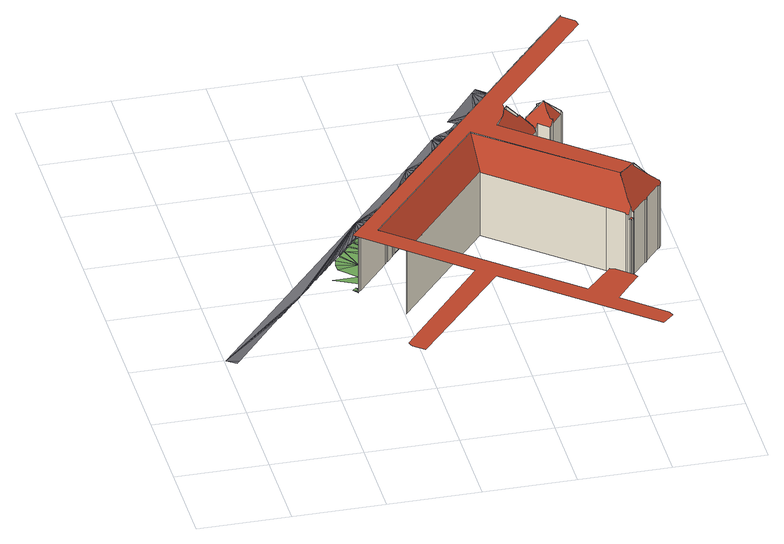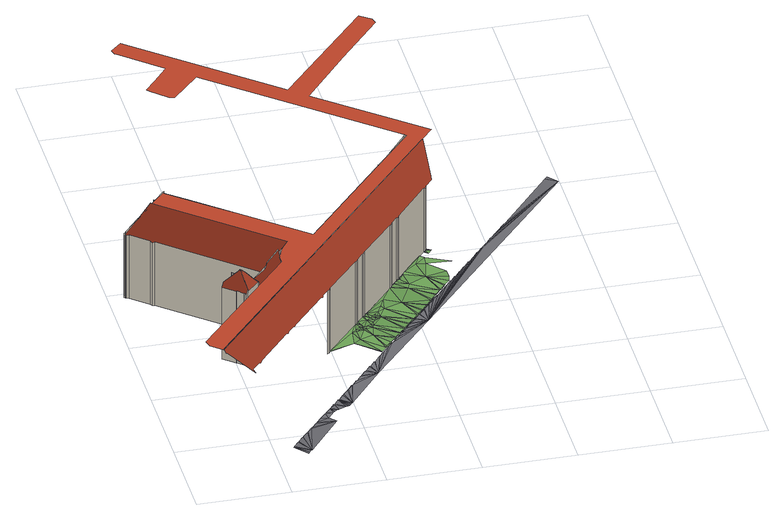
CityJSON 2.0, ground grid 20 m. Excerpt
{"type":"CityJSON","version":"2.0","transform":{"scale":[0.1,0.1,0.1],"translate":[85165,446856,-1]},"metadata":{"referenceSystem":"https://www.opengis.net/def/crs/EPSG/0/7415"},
"CityObjects":{
"building1":{"type":"Building","attributes":{"b3_dak_type":"slanted","b3_h_dak_50p":20.15,"b3_h_dak_70p":21.5,"b3_h_dak_max":52.27,"b3_h_dak_min":1.05,"b3_h_maaiveld":0.002,"b3_kas_warenhuis":false,"b3_mutatie_ahn3_ahn4":false,"b3_reconstructie_onvolledig":false,"b3_rmse_lod12":3.56,"b3_rmse_lod13":2.85,"b3_rmse_lod22":0.467,"b3_val3dity_lod12":"[]","b3_val3dity_lod13":"[]","b3_val3dity_lod22":"[303]","b3_volume_lod12":169744.66,"b3_volume_lod13":169475.98,"b3_volume_lod22":160186.91,"geconstateerd":false,"oorspronkelijkbouwjaar":1945,"status":"Pand in gebruik"},"children":["building1-1"]},
"building1-1":{"type":"BuildingPart","parents":["building1"],"geometry":[{"type":"MultiSurface","lod":"2.2","boundaries":[[[0,1,2,3,4]],[[5,6,7,8]],[[2,1,9]],[[10,11,6,5]],[[12,13,9]],[[14,15,16,12]],[[17,18,11,10]],[[19,20,18,17]],[[21,22,20,19]],[[13,23,24,3,2,9]],[[25,26,22,21]],[[27,28,26,25]],[[29,30,28,27]],[[4,3,24,31]],[[32,33,30,29]],[[13,12,16,34,35,23]],[[36,37,33,32]],[[38,39,37,36]],[[40,41,39,38]],[[42,43,41,40]],[[44,45,43,42]],[[46,47,48,49,50,51,52,53,54,55,56,57,58,59,60,61,62,63,64,65,66,67,68,69,70,71,72,73,74,75,76,77,78,79,0,4,31,80,81,82,83,84,85,86,87,88,89,90,91]],[[92,93,45,44]],[[94,95,96,97,98,99,100,101,102,103,104,105,106,107,108,109,110,92,44,42,40,38,36,32,29,27,25,21,19,17,10,5,8,111,112,113,53,52,114,115]],[[23,35,116,24]],[[31,24,116,117,80]],[[52,51,114]],[[110,118,93,92]],[[109,119,118,110]],[[80,117,81]],[[120,86,85]],[[86,120,121,87]],[[35,34,122,123]],[[121,120,124]],[[125,88,87]],[[126,89,88,125]],[[127,90,89,126]],[[90,127,128,91]],[[129,46,91]],[[46,129,130,47]],[[131,132,124]],[[128,127,133,134]],[[127,126,125,87,121,124,132,135,136,137,138,139,133]],[[140,141,142,131]],[[134,133,139]],[[129,143,144]],[[138,145,139]],[[143,129,91,128,134,139,145,137,146,147,148]],[[149,150,151,152,153,154,82,81,117,116,35,123,155,156]],[[132,131,142,157,135]],[[145,138,137]],[[144,143,148,158]],[[159,160,161,158,162]],[[162,158,148,147]],[[123,122,163,155]],[[160,159,164]],[[136,146,137]],[[146,136,147]],[[136,135,165]],[[165,135,157,166,167]],[[155,163,156]],[[156,163,168,149]],[[149,168,169,170,150]],[[170,169,171,172]],[[173,174,164]],[[175,176,161,160]],[[172,171,177,178]],[[167,166,179,180]],[[178,177,181,182]],[[182,181,183,184]],[[184,183,185,186]],[[150,170,187,188,151]],[[186,189,190,187,170,172,178,182,184]],[[191,192,193,173,164,159,162,147,136,165,167,180,194,195,196,197,198,199,200]],[[186,185,201,189]],[[152,202,153]],[[151,188,202,152]],[[203,204,175,160,164,174,205]],[[206,207,141,140]],[[188,187,190,208]],[[189,201,209,190]],[[180,179,210,194]],[[211,154,153]],[[194,210,212,195]],[[208,190,209,213,214]],[[174,173,193,205]],[[214,213,215,216]],[[217,82,154,211]],[[197,218,198]],[[195,212,219,220,196]],[[205,193,192]],[[196,220,218,197]],[[205,221,203]],[[191,222,192]],[[223,199,198]],[[222,191,200]],[[203,221,204]],[[199,223,224]],[[225,175,204]],[[82,217,83]],[[226,227,176,175,225]],[[223,198,218,220,228,224]],[[229,230,227,226]],[[231,232,233,230,229]],[[205,192,222,200,199,224,234,235,236,237,238,231,229,226,225,204,221]],[[216,215,239,240]],[[238,241,232,231]],[[120,85,84,242,243,244,245,246,247,248,249,206,140,131,124]],[[220,219,250,228]],[[237,251,241,238]],[[228,234,224]],[[236,252,251,237]],[[253,84,83]],[[234,228,250,254,235]],[[240,239,255]],[[84,253,256,242]],[[255,239,257,258]],[[235,254,252,236]],[[258,257,259,260]],[[260,259,261]],[[262,243,256,253,83,217,211,153,202,188,208,214,216,240,255,258,260,261,263,264,265,266,267,268,269,270,271]],[[242,256,243]],[[249,272,207,206]],[[248,273,272,249]],[[261,259,274,263]],[[247,275,273,248]],[[262,244,243]],[[263,274,276,264]],[[264,276,277,265]],[[246,278,275,247]],[[265,277,279,266]],[[244,280,281,245]],[[271,282,280,244,262]],[[245,281,278,246]],[[266,279,267]],[[270,283,282,271]],[[267,279,284,268]],[[269,284,283,270]],[[268,284,269]]],"semantics":{"surfaces":[{"type":"WallSurface","on_footprint_edge":false},{"type":"WallSurface","on_footprint_edge":true},{"type":"RoofSurface"}],"values":[0,1,0,1,0,1,1,1,1,2,1,1,1,0,1,1,1,1,1,1,1,2,1,2,0,0,0,1,1,0,0,0,1,0,0,0,0,0,0,0,0,0,2,1,0,0,0,2,2,1,0,0,0,0,1,0,0,0,0,1,1,1,1,1,0,0,1,1,1,1,1,0,2,2,1,0,0,2,1,0,1,1,0,1,1,0,1,0,0,1,0,0,0,0,0,0,0,0,0,0,0,2,0,1,2,1,1,2,1,1,0,1,0,1,1,0,1,1,1,1,2,0,1,1,1,1,0,1,1,1,1,1,1,1,1,1,1,1,1]}}]},
"plantcover1":{"type":"PlantCover","attributes":{"3df_class":"Forest","bgt_fysiekvoorkomen":"groenvoorziening","bgt_status":"bestaand","identificatienamespace":"NL.IMGeo","begroeidterreindeeloptalud":"false","plus_fysiekvoorkomen":"gras- en kruidachtigen","relatievehoogteligging":0,"aantal_punten":0},"geometry":[{"type":"MultiSurface","lod":"1.2","boundaries":[[[285,286,287]],[[286,288,287]],[[287,288,289]],[[290,289,288]],[[291,289,290]],[[292,293,294]],[[295,296,297]],[[296,298,297]],[[295,292,296]],[[294,299,300]],[[300,292,294]],[[301,298,296]],[[302,303,304]],[[296,304,301]],[[300,296,292]],[[305,302,304]],[[296,305,304]],[[305,296,306]],[[299,307,300]],[[308,309,306]],[[300,307,296]],[[310,308,306]],[[296,311,306]],[[299,312,307]],[[313,314,315]],[[310,306,316]],[[296,307,317]],[[318,314,313]],[[296,317,311]],[[316,315,310]],[[306,311,316]],[[315,316,313]],[[319,320,321]],[[313,316,321]],[[307,312,317]],[[322,319,321]],[[323,311,317]],[[317,312,324]],[[317,324,323]],[[324,312,325]],[[324,325,323]],[[323,326,311]],[[323,325,327]],[[328,329,330]],[[311,331,316]],[[323,327,332]],[[322,321,333]],[[327,325,332]],[[326,323,332]],[[316,333,321]],[[311,326,331]],[[334,329,328]],[[322,333,328]],[[335,326,332]],[[331,336,316]],[[334,328,333]],[[331,326,335]],[[337,338,339]],[[316,336,340]],[[334,333,339]],[[333,316,340]],[[336,331,335]],[[337,341,338]],[[337,339,333]],[[342,337,333]],[[343,344,342]],[[345,343,342]],[[346,333,340]],[[342,333,347]],[[345,342,347]],[[348,349,350]],[[351,348,350]],[[350,345,347]],[[333,346,347]],[[352,353,354]],[[350,355,351]],[[340,356,346]],[[357,353,352]],[[346,358,347]],[[347,359,350]],[[351,355,352]],[[357,352,355]],[[359,355,350]],[[358,360,347]],[[361,362,363]],[[357,355,363]],[[346,356,358]],[[364,361,363]],[[360,359,347]],[[340,365,356]],[[358,356,360]],[[360,366,359]],[[364,363,367]],[[368,369,370]],[[366,360,371]],[[372,355,359]],[[367,363,355]],[[360,373,371]],[[374,359,366]],[[372,359,374]],[[368,375,369]],[[374,366,371]],[[356,373,360]],[[376,368,364]],[[372,374,377]],[[374,371,373]],[[355,372,378]],[[372,377,379]],[[379,377,374]],[[373,380,374]],[[375,368,376]],[[374,380,379]],[[356,380,373]],[[378,372,379]],[[381,382,383]],[[355,378,367]],[[376,364,367]],[[356,33,380]],[[379,380,384]],[[356,365,33]],[[381,385,382]],[[33,386,380]],[[375,387,381]],[[378,379,384]],[[384,380,386]],[[365,386,33]],[[388,367,378]],[[378,384,388]],[[385,381,387]],[[367,388,389]],[[384,386,390]],[[387,375,376]],[[376,367,389]],[[391,392,393]],[[385,387,391]],[[388,394,389]],[[388,384,395]],[[394,376,389]],[[384,390,396]],[[393,392,397]],[[388,395,394]],[[387,392,391]],[[398,395,384]],[[399,376,394]],[[396,398,384]],[[376,399,387]],[[392,387,400]],[[401,394,395]],[[402,395,398]],[[394,401,399]],[[395,402,401]],[[403,398,396]],[[399,404,387]],[[405,402,398]],[[405,401,402]],[[401,404,399]],[[398,403,406]],[[406,405,398]],[[407,404,401]],[[405,407,401]],[[400,387,408]],[[407,405,409]],[[387,404,408]],[[409,405,406]],[[407,410,404]],[[411,400,408]],[[407,409,410]],[[404,410,408]],[[409,406,412]],[[409,412,410]],[[411,413,414]],[[408,410,412]],[[411,408,413]],[[408,412,413]],[[406,415,412]],[[412,415,413]],[[413,415,416]]]}]},
"road1":{"type":"Road","attributes":{"3df_class":"Road","bgt_status":"bestaand","bgt_functie":"voetpad","relatievehoogteligging":0,"bgt_fysiekvoorkomen":"open verharding","identificatienamespace":"NL.IMGeo","wegdeeloptalud":"false","plus_fysiekvoorkomen":"tegels","aantal_punten":0},"geometry":[{"type":"MultiSurface","lod":"1.2","boundaries":[[[417,418,419]],[[418,420,419]],[[417,421,418]],[[422,423,424]],[[418,421,424]],[[424,421,422]],[[425,426,427]],[[422,421,427]],[[428,429,430]],[[431,428,430]],[[425,421,430]],[[430,421,431]],[[432,433,434]],[[431,421,434]],[[434,421,432]],[[435,436,437]],[[432,421,437]],[[438,439,440]],[[435,421,440]],[[440,421,438]],[[441,442,443]],[[438,421,443]],[[421,441,443]],[[444,445,446]],[[441,421,446]],[[446,421,444]],[[447,448,449]],[[450,447,449]],[[444,421,449]],[[421,450,449]],[[437,421,435]],[[451,452,453]],[[450,421,453]],[[421,454,451]],[[421,455,454]],[[453,421,451]],[[456,457,458]],[[457,459,458]],[[455,421,456]],[[456,421,457]],[[460,461,462]],[[463,460,462]],[[457,421,462]],[[462,421,463]],[[464,465,466]],[[464,467,465]],[[463,421,466]],[[468,469,470]],[[464,471,470]],[[471,468,470]],[[466,471,464]],[[472,473,474]],[[471,475,476]],[[474,471,472]],[[477,478,479]],[[472,471,479]],[[479,471,477]],[[475,480,476]],[[475,481,480]],[[477,471,476]],[[471,482,475]],[[471,483,482]],[[471,484,483]],[[471,474,468]],[[427,421,425]],[[421,471,466]],[[485,421,486]],[[487,488,489]],[[487,421,490]],[[491,492,493]],[[494,495,496]],[[497,498,499]],[[500,497,499]],[[501,500,499]],[[491,501,499]],[[502,503,504]],[[505,506,507]],[[508,506,509]],[[510,503,511]],[[509,506,505]],[[506,512,513]],[[513,512,514]],[[514,515,516]],[[512,515,514]],[[506,517,512]],[[517,518,512]],[[507,506,519]],[[506,508,517]],[[508,509,520]],[[509,521,520]],[[522,523,524]],[[525,505,507]],[[507,526,525]],[[523,522,506]],[[504,503,527]],[[528,519,522]],[[522,519,506]],[[523,529,530]],[[531,510,511]],[[523,510,529]],[[510,531,532]],[[530,533,524]],[[523,530,524]],[[534,535,536]],[[532,537,529]],[[510,532,529]],[[527,536,504]],[[538,531,511]],[[511,503,502]],[[538,511,539]],[[498,495,499]],[[504,540,502]],[[534,536,527]],[[536,535,493]],[[536,493,541]],[[493,542,541]],[[491,493,535]],[[492,491,499]],[[495,498,543]],[[492,499,544]],[[495,543,496]],[[545,546,547]],[[548,496,543]],[[548,543,547]],[[546,548,547]],[[549,550,551]],[[552,547,543]],[[552,543,551]],[[550,552,551]],[[553,543,487]],[[553,551,543]],[[553,487,554]],[[554,487,555]],[[553,554,556]],[[555,487,557]],[[557,487,558]],[[555,557,559]],[[558,487,560]],[[558,560,561]],[[560,487,489]],[[561,560,562]],[[563,564,487]],[[488,487,564]],[[489,488,565]],[[566,567,487]],[[563,487,567]],[[564,563,568]],[[566,487,569]],[[567,566,570]],[[571,569,487]],[[571,572,569]],[[571,487,573]],[[572,571,574]],[[575,573,487]],[[575,487,576]],[[573,575,577]],[[490,576,487]],[[490,421,578]],[[576,490,579]],[[580,578,581]],[[581,578,421]],[[582,581,421]],[[583,582,584]],[[584,582,421]],[[585,584,421]],[[586,585,587]],[[586,588,585]],[[587,585,421]],[[486,421,589]],[[590,587,421]],[[421,417,589]],[[591,592,590]],[[421,591,590]],[[421,593,591]],[[593,485,594]],[[485,595,594]],[[421,485,593]],[[486,589,596]],[[597,419,598]],[[597,417,419]],[[598,420,599]],[[598,419,420]],[[599,418,600]],[[599,420,418]],[[600,424,601]],[[600,418,424]],[[601,423,602]],[[601,424,423]],[[602,422,603]],[[602,423,422]],[[603,427,604]],[[603,422,427]],[[604,427,426]],[[478,477,605]],[[605,477,476]],[[546,545,606]],[[606,547,607]],[[606,545,547]],[[607,552,608]],[[607,547,552]],[[608,550,609]],[[608,552,550]],[[609,549,610]],[[609,550,549]],[[610,551,611]],[[610,549,551]],[[611,553,612]],[[611,551,553]],[[612,553,556]],[[594,595,613]],[[613,485,614]],[[613,595,485]],[[614,486,615]],[[614,485,486]],[[615,596,616]],[[615,486,596]],[[616,589,617]],[[616,596,589]],[[617,417,597]],[[617,589,417]]]}]}
},
"vertices":[
[346,474,226],[346,474,223],[346,474,217],[341,478,225],[341,478,226],[327,586,163],[327,586,10],[325,581,10],[325,581,165],[391,482,174],[332,589,165],[332,589,10],[403,483,161],[403,483,163],[402,482,165],[402,482,10],[403,483,10],[404,675,164],[404,675,10],[407,679,162],[407,679,10],[411,682,164],[411,682,10],[616,734,164],[610,793,224],[424,698,164],[424,698,10],[426,702,163],[426,702,10],[430,706,164],[430,706,10],[610,793,225],[503,791,164],[503,791,10],[616,734,10],[616,734,163],[506,795,163],[506,795,10],[510,798,164],[510,798,10],[523,814,164],[523,814,10],[526,818,163],[526,818,10],[530,822,164],[530,822,10],[698,872,225],[697,879,225],[917,1136,225],[914,1149,225],[913,1152,225],[889,1173,225],[314,501,226],[313,501,226],[312,500,226],[312,498,226],[287,469,226],[501,287,225],[400,165,226],[305,52,226],[307,46,226],[310,38,226],[333,20,226],[334,20,226],[536,254,225],[537,256,225],[830,7,225],[854,31,225],[850,42,225],[849,43,225],[762,120,225],[762,121,225],[795,161,225],[818,188,225],[813,196,225],[780,226,225],[768,230,225],[768,229,225],[709,166,225],[709,165,225],[611,794,225],[835,605,225],[874,573,225],[895,594,225],[905,605,225],[668,807,225],[669,808,225],[685,831,225],[688,836,225],[694,851,225],[699,852,225],[698,864,225],[603,907,164],[603,907,10],[883,1176,218],[821,1171,157],[826,1167,164],[808,1147,164],[804,1144,162],[801,1139,164],[729,1054,164],[724,1051,163],[722,1046,164],[709,1031,164],[705,1028,163],[702,1023,164],[629,938,164],[625,935,163],[623,930,164],[610,915,164],[605,911,163],[308,561,165],[308,556,170],[312,500,224],[889,1173,227],[884,1177,218],[610,793,221],[611,794,222],[605,911,10],[610,915,10],[669,808,224],[669,808,221],[836,547,10],[836,547,163],[691,811,200],[688,836,226],[694,851,234],[699,852,229],[699,852,238],[698,872,217],[697,879,224],[729,816,160],[729,816,164],[723,855,206],[723,855,212],[762,855,164],[758,860,173],[754,860,177],[729,861,206],[726,858,206],[727,814,164],[727,814,10],[729,816,10],[743,877,170],[743,877,173],[729,861,201],[758,860,174],[758,861,174],[745,879,166],[873,513,161],[876,511,162],[882,519,175],[881,520,175],[878,535,188],[872,571,221],[870,518,163],[870,518,162],[762,855,10],[745,879,173],[747,881,186],[747,881,184],[747,881,173],[745,879,181],[870,518,10],[756,881,193],[762,855,171],[766,860,10],[766,860,180],[873,513,10],[876,511,10],[876,511,151],[878,510,10],[878,510,151],[772,880,207],[772,880,210],[777,915,186],[777,915,172],[879,510,10],[879,510,150],[788,841,10],[788,841,180],[880,510,10],[880,510,150],[880,511,10],[880,511,150],[881,510,10],[881,510,150],[882,519,151],[882,519,169],[885,514,150],[886,516,150],[785,881,219],[783,881,218],[783,881,217],[789,842,181],[790,841,181],[796,848,194],[790,852,193],[787,867,207],[785,879,218],[785,880,218],[885,514,10],[881,520,172],[783,887,214],[782,894,208],[783,881,219],[911,657,165],[911,657,10],[886,516,163],[886,516,10],[789,842,10],[872,571,228],[790,841,10],[888,519,10],[888,519,164],[887,519,10],[887,519,164],[874,573,228],[790,852,190],[796,848,10],[796,848,182],[783,887,213],[785,881,217],[785,879,219],[789,879,216],[777,915,191],[781,920,183],[781,920,172],[820,877,183],[784,916,184],[784,916,164],[786,915,184],[786,915,10],[784,916,10],[820,877,193],[824,882,185],[824,883,184],[799,905,184],[798,904,185],[919,556,10],[919,556,164],[798,904,10],[908,603,225],[938,609,191],[962,613,165],[963,615,163],[961,616,162],[956,619,164],[919,650,164],[916,655,162],[820,877,10],[799,905,10],[824,883,10],[905,605,224],[824,882,10],[919,556,163],[908,603,218],[924,559,10],[924,559,162],[926,564,10],[926,564,163],[926,564,164],[962,613,170],[957,601,164],[958,601,163],[962,604,161],[965,610,163],[965,610,164],[965,611,164],[965,611,165],[965,612,165],[963,614,169],[916,655,10],[919,650,10],[957,601,10],[956,619,10],[958,601,10],[962,604,10],[961,616,10],[965,610,10],[962,613,10],[963,615,10],[963,614,10],[965,612,10],[965,611,10],
[324,581,12],[325,582,12],[315,588,13],[327,586,12],[323,598,12],[332,589,12],[332,590,12],[338,636,13],[283,636,12],[335,611,12],[303,671,12],[348,681,12],[303,691,11],[306,706,12],[344,604,12],[358,631,12],[317,719,12],[329,735,12],[318,722,12],[319,722,12],[330,734,12],[332,737,12],[388,656,14],[342,750,12],[331,737,12],[343,750,12],[388,701,12],[404,675,12],[356,765,11],[344,753,12],[345,752,12],[393,716,13],[393,666,14],[355,765,11],[368,781,10],[357,768,11],[358,767,11],[369,780,10],[403,681,13],[403,676,14],[406,679,12],[413,686,13],[408,681,13],[371,783,10],[381,796,9],[370,783,10],[418,696,13],[411,683,12],[418,761,10],[382,795,9],[424,698,12],[426,703,12],[395,810,10],[383,798,9],[384,798,9],[430,706,12],[394,811,10],[397,813,10],[407,826,10],[396,814,10],[408,826,10],[453,746,13],[458,776,11],[420,842,11],[409,829,10],[410,828,10],[421,841,11],[423,844,11],[433,857,11],[422,844,11],[473,811,14],[498,786,10],[434,856,11],[463,766,11],[473,806,13],[473,786,12],[446,872,11],[435,859,11],[436,859,11],[447,871,11],[503,791,12],[478,801,12],[493,836,13],[449,874,11],[459,887,11],[448,875,11],[483,796,12],[478,811,12],[488,796,9],[483,806,11],[460,887,11],[498,846,14],[483,811,13],[493,826,14],[488,816,12],[493,801,8],[462,889,11],[472,902,12],[461,890,11],[503,811,11],[473,902,11],[506,795,12],[503,871,13],[498,831,12],[498,836,12],[510,799,12],[475,904,12],[486,917,12],[474,905,12],[508,836,13],[513,831,9],[523,814,12],[485,918,11],[518,826,11],[513,851,17],[488,920,11],[518,836,10],[518,831,9],[526,818,12],[518,851,14],[523,836,13],[530,822,12],[523,841,10],[533,881,13],[533,841,10],[533,851,13],[499,932,11],[543,851,12],[548,891,12],[501,935,12],[603,907,12],[605,912,12],
[392,813,11],[381,800,11],[392,812,11],[382,800,11],[381,839,10],[368,785,11],[369,785,11],[379,797,11],[355,770,11],[356,769,11],[366,782,11],[343,754,11],[354,767,11],[353,767,11],[342,755,11],[329,739,11],[330,739,11],[340,752,11],[316,724,11],[317,724,11],[327,736,11],[303,709,11],[304,708,11],[314,721,11],[291,694,11],[291,693,11],[301,706,11],[277,678,11],[278,678,11],[288,691,11],[265,663,11],[275,675,11],[275,676,11],[264,663,11],[251,648,11],[252,647,11],[262,660,11],[249,645,11],[238,633,11],[236,630,11],[225,617,11],[237,630,11],[226,617,11],[213,602,11],[223,614,11],[223,615,11],[212,602,11],[199,587,11],[210,599,11],[210,600,11],[200,587,11],[186,572,12],[187,571,12],[197,584,11],[3,395,11],[173,557,12],[174,556,12],[184,569,12],[147,526,12],[158,539,12],[160,541,12],[161,541,11],[171,554,12],[158,538,12],[148,526,12],[145,524,12],[28,383,13],[23,377,13],[407,831,11],[405,828,11],[525,1008,10],[537,983,11],[548,995,11],[472,907,11],[618,1117,11],[639,1102,11],[641,1105,11],[616,1074,11],[626,1087,11],[615,1074,11],[607,1109,10],[606,1107,10],[628,1089,11],[610,1112,10],[614,1115,11],[665,1132,12],[650,1134,12],[654,1120,12],[730,1209,12],[723,1257,10],[719,1196,12],[743,1224,12],[732,1211,12],[663,1151,12],[667,1135,12],[756,1239,12],[727,1261,11],[730,1265,11],[758,1242,12],[733,1268,10],[745,1226,12],[746,1226,12],[717,1193,12],[743,1223,12],[733,1211,12],[706,1181,12],[649,1163,10],[704,1178,12],[730,1208,12],[720,1196,12],[646,1130,12],[707,1180,12],[691,1163,12],[693,1166,12],[678,1148,12],[680,1150,12],[694,1165,12],[641,1127,12],[636,1125,12],[652,1117,12],[681,1150,12],[679,1148,12],[668,1135,12],[655,1120,11],[652,1117,11],[642,1104,11],[603,1104,10],[629,1089,11],[603,1059,11],[614,1071,11],[602,1059,11],[613,1072,11],[590,1043,11],[601,1056,11],[589,1044,11],[600,1056,11],[587,1041,11],[576,1029,11],[574,1026,11],[577,1028,11],[563,1013,11],[561,1011,11],[564,1013,11],[550,998,11],[562,1010,11],[551,998,11],[524,968,11],[535,980,11],[538,982,11],[511,952,11],[522,965,11],[525,967,11],[509,950,11],[512,952,11],[498,937,11],[509,949,11],[496,934,11],[499,937,11],[485,922,11],[483,919,11],[486,922,11],[470,904,11],[473,906,11],[460,891,11],[459,891,11],[457,889,11],[447,876,11],[446,876,11],[444,874,11],[434,861,11],[433,861,11],[444,873,11],[394,815,11],[431,858,11],[420,846,11],[421,846,11],[418,843,11],[419,843,11],[408,830,11],[395,815,11],[392,813,10],[392,812,10],[382,800,9],[381,800,9],[379,797,9],[369,785,10],[368,785,10],[366,782,10],[160,541,11],[603,1059,10],[602,1059,10],[600,1056,10],[601,1056,10],[590,1043,10],[589,1044,10],[587,1041,10],[408,830,10],[407,831,10],[405,828,10],[395,815,10],[394,815,10]
]}
